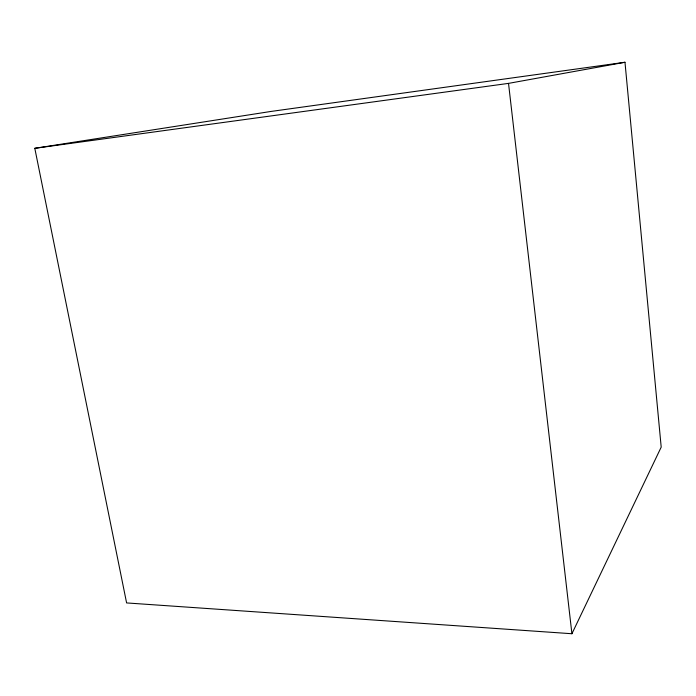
<?xml version="1.0" encoding="UTF-8"?>
<svg xmlns="http://www.w3.org/2000/svg" width="696" height="696" viewBox="0 0 696 696"><rect width="100%" height="100%" fill="white"/><g stroke="black" fill="none" stroke-linecap="round" stroke-linejoin="round"><path stroke-width="1.04" d="M571.921 633.734L661.2 447.137L624.982 62.266L270.796 111.473L34.8 148.309L126.602 602.927L571.921 633.734L508.524 83.381L624.982 62.266M34.8 148.309L508.524 83.381"/></g></svg>
